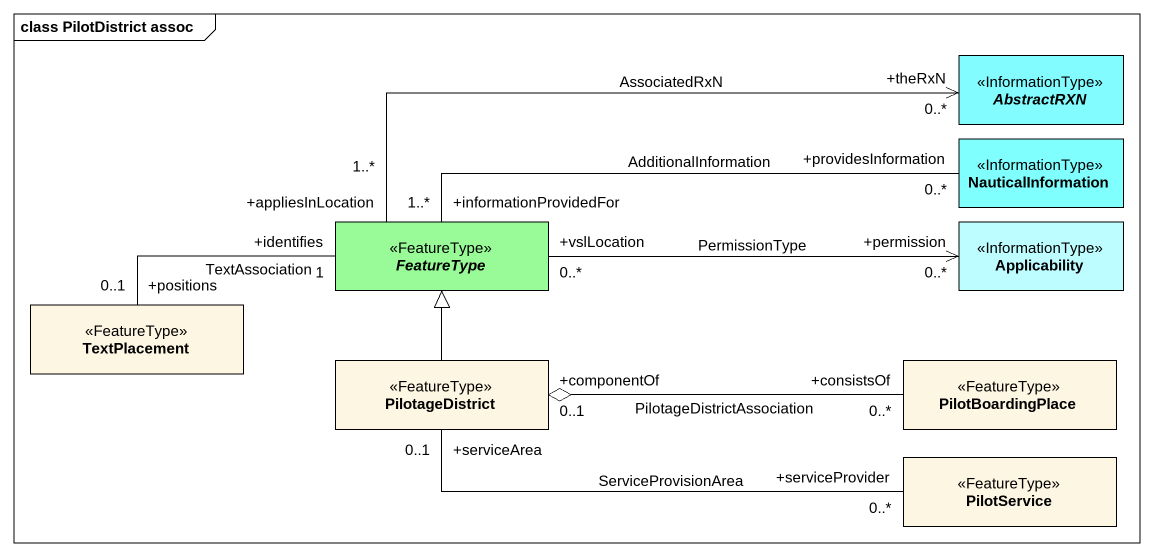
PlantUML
@startuml
mainframe class PilotDistrict assoc
hide circle
hide empty members
abstract class AbstractRXN <<InformationType>> #82FCFF
class NauticalInformation <<InformationType>> #80FFFF
abstract class FeatureType <<FeatureType>> #98FB98
class Applicability <<InformationType>> #BEFDFF
class TextPlacement <<FeatureType>>
class PilotageDistrict <<FeatureType>>
class PilotBoardingPlace <<FeatureType>>
class PilotService <<FeatureType>>
FeatureType "+appliesInLocation\n1..*" -right-> "+theRxN\n0..*" AbstractRXN : AssociatedRxN
FeatureType "+informationProvidedFor\n1..*" -right- "+providesInformation\n0..*" NauticalInformation : AdditionalInformation
FeatureType "+vslLocation\n0..*" -right-> "+permission\n0..*" Applicability : PermissionType
FeatureType "+identifies\n1" -left- "+positions\n0..1" TextPlacement : TextAssociation
PilotageDistrict -up-|> FeatureType
PilotBoardingPlace "+consistsOf\n0..*" -left-o "+componentOf\n0..1" PilotageDistrict : PilotageDistrictAssociation
PilotService "+serviceProvider\n0..*" -left- "+serviceArea\n0..1" PilotageDistrict : ServiceProvisionArea
@enduml
